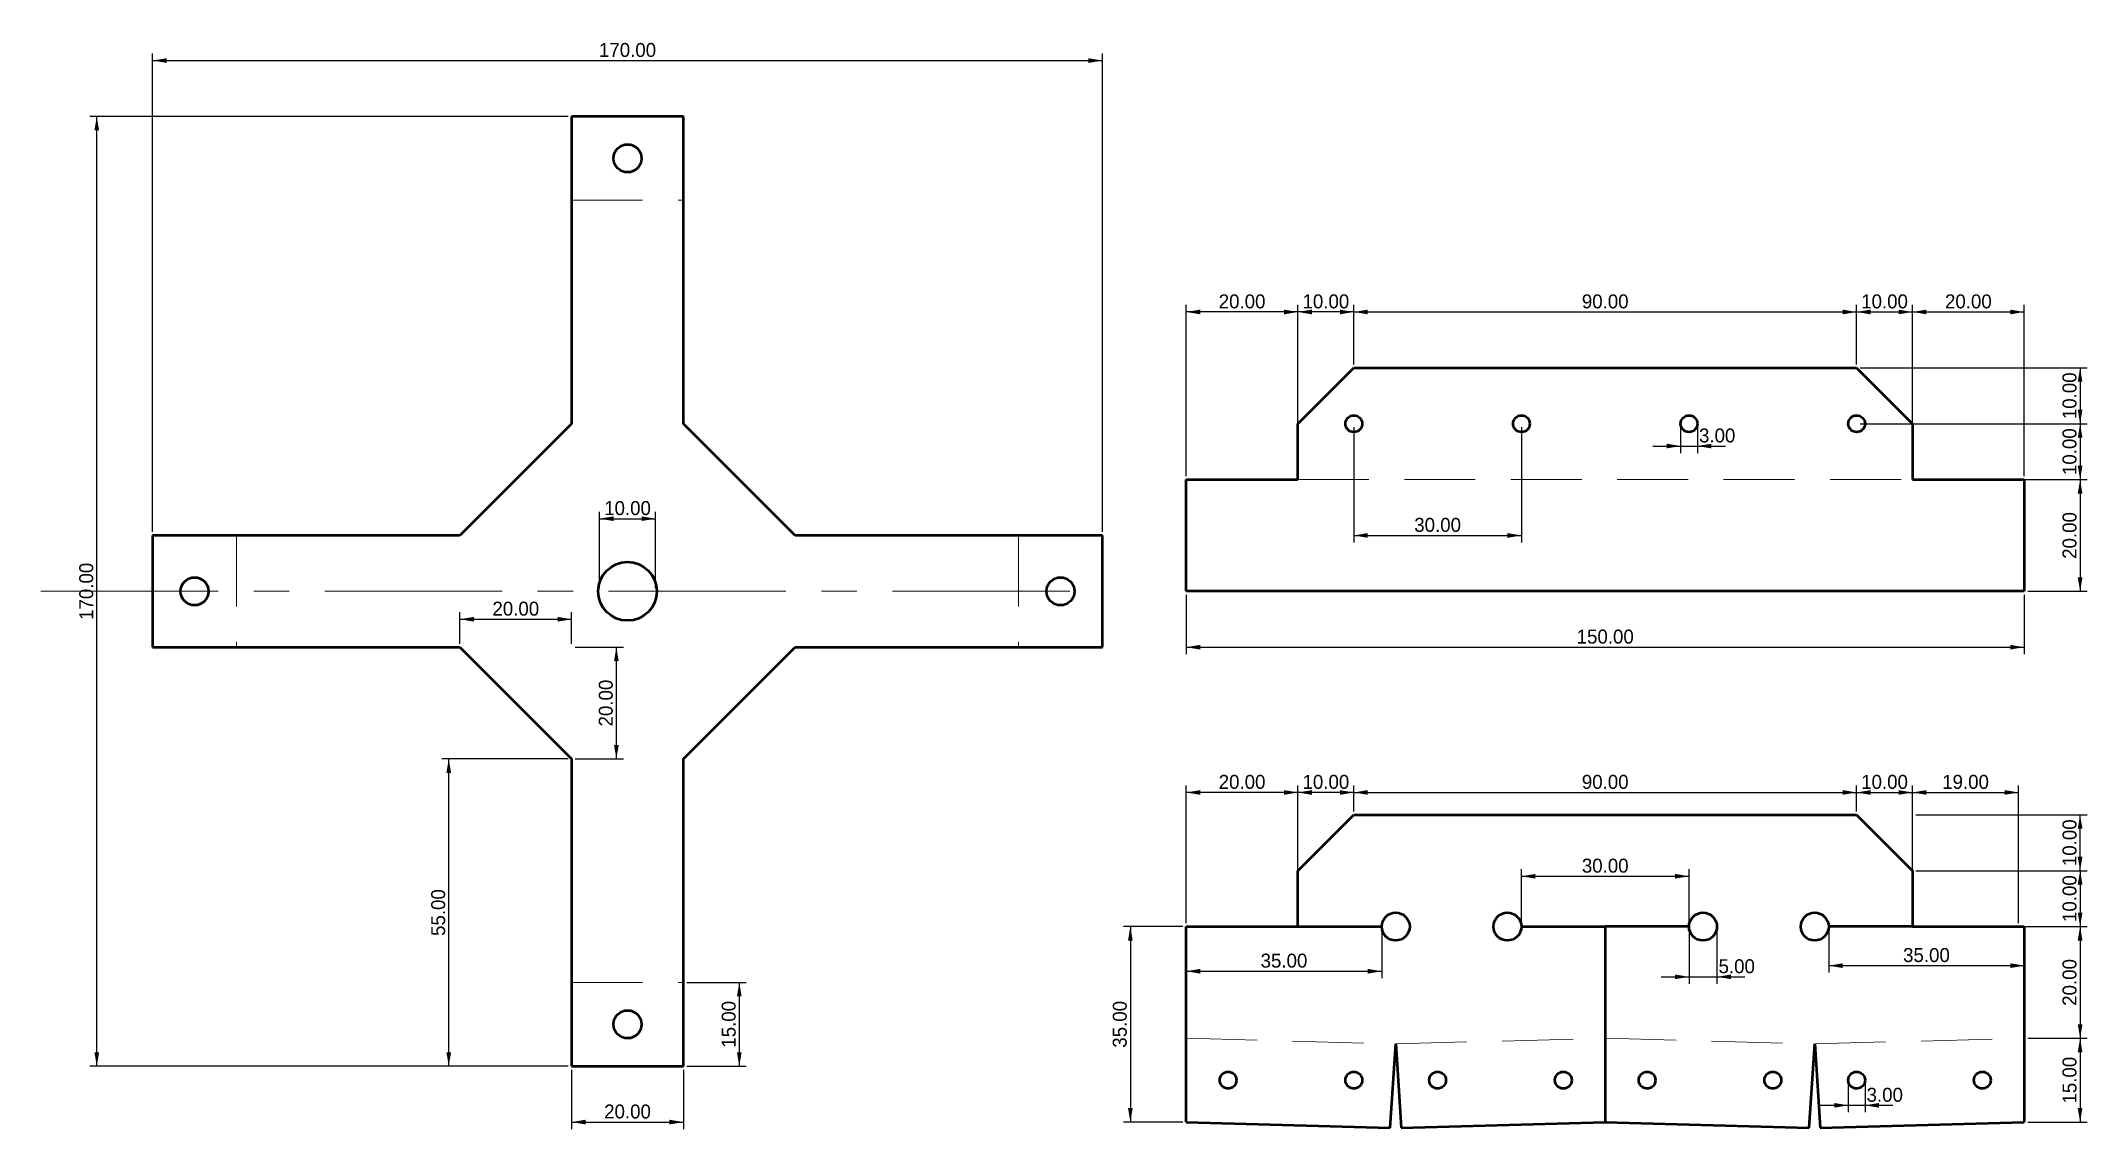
# Model space of a CAD drawing. Header units: millimetres. Extents: x -5 to 361, y -6 to 189.
import ezdxf

# ---------------------------------------------------------------- set-up
doc = ezdxf.new("R2010")
doc.units = ezdxf.units.MM
doc.linetypes.add('CENTER', pattern=[50.8, 31.75, -6.35, 6.35, -6.35])
doc.linetypes.add('DASHED', pattern=[19.05, 12.7, -6.35])
doc.layers.get('0').update_dxf_attribs({"linetype": 'CONTINUOUS', "lineweight": 50})
for name, color, linetype, lineweight in [('centerline', 7, 'CENTER', 5), ('fold', 7, 'DASHED', 5), ('measurement', 7, 'CONTINUOUS', 5), ('screw', 7, 'CONTINUOUS', 50)]:
    doc.layers.add(name, color=color, linetype=linetype, lineweight=lineweight)
doc.dimstyles.get("Standard").update_dxf_attribs({"dimtxt": 2.5, "dimasz": 2.5, "dimexe": 1.25, "dimexo": 0.625, "dimtad": 0, "dimtoh": 1, "dimzin": 1, "dimdsep": 46, "dimtxsty": 'Standard', "dimcen": 0.09, "dimazin": 0, "dimtfac": 1, "dimtdec": 4, "dimtofl": 0, "dimtmove": 0, "dimatfit": 3, "dimfxl": 1, "dimtolj": 1, "dimtzin": 0, "dimarcsym": 0})

# ---------------------------------------------------------------- blocks, each defined once
blk = doc.blocks.new('*D1')
at = {"layer": 'measurement', "color": 0, "linetype": 'ByBlock', "lineweight": -2}
for p, q in [((200, 89.38), (200, 78.75)), ((350, 89.38), (350, 78.75)), ((200, 80), (350, 80))]:
    blk.add_line(p, q, dxfattribs=at)
for points in [[(200, 80), (202.5, 80.42), (202.5, 79.58)], [(350, 80), (347.5, 79.58), (347.5, 80.42)]]:
    blk.add_solid(points, dxfattribs=at)
at = {"layer": 'measurement', "color": 0, "linetype": 'CONTINUOUS', "lineweight": -2, "insert": (275, 81.88), "char_height": 2.5, "width": 9.1667, "attachment_point": 5}
blk.add_mtext('150.00', dxfattribs=at)
blk = doc.blocks.new('*D2')
at = {"layer": 'measurement', "color": 0, "linetype": 'ByBlock', "lineweight": -2}
for p, q in [((230, 130.62), (230, 141.25)), ((230, 140), (320, 140)), ((320, 130.62), (320, 141.25))]:
    blk.add_line(p, q, dxfattribs=at)
for points in [[(230, 140), (232.5, 140.42), (232.5, 139.58)], [(320, 140), (317.5, 139.58), (317.5, 140.42)]]:
    blk.add_solid(points, dxfattribs=at)
at = {"layer": 'measurement', "color": 0, "linetype": 'CONTINUOUS', "lineweight": -2, "insert": (275, 141.88), "char_height": 2.5, "width": 7.7778, "attachment_point": 5}
blk.add_mtext('90.00', dxfattribs=at)
blk = doc.blocks.new('*D3')
at = {"layer": 'measurement', "color": 0, "linetype": 'ByBlock', "lineweight": -2}
for p, q in [((230, 119.38), (230, 98.75)), ((260, 119.38), (260, 98.75)), ((230, 100), (260, 100))]:
    blk.add_line(p, q, dxfattribs=at)
for points in [[(230, 100), (232.5, 100.42), (232.5, 99.58)], [(260, 100), (257.5, 99.58), (257.5, 100.42)]]:
    blk.add_solid(points, dxfattribs=at)
at = {"layer": 'measurement', "color": 0, "linetype": 'CONTINUOUS', "lineweight": -2, "insert": (245, 101.88), "char_height": 2.5, "width": 7.7778, "attachment_point": 5}
blk.add_mtext('30.00', dxfattribs=at)
blk = doc.blocks.new('*D4')
at = {"layer": 'measurement', "color": 0, "linetype": 'ByBlock', "lineweight": -2}
for p, q in [((288.5, 119.38), (288.5, 114.75)), ((291.5, 119.38), (291.5, 114.75)), ((283.5, 116), (296.5, 116))]:
    blk.add_line(p, q, dxfattribs=at)
for points in [[(288.5, 116), (286, 115.58), (286, 116.42)], [(291.5, 116), (294, 116.42), (294, 115.58)]]:
    blk.add_solid(points, dxfattribs=at)
at = {"layer": 'measurement', "color": 0, "linetype": 'CONTINUOUS', "lineweight": -2, "insert": (295.04, 117.88), "char_height": 2.5, "width": 5.8333, "attachment_point": 5}
blk.add_mtext('3.00', dxfattribs=at)
blk = doc.blocks.new('*D5')
at = {"layer": 'measurement', "color": 0, "linetype": 'ByBlock', "lineweight": -2}
for p, q in [((320, 130.62), (320, 141.25)), ((320, 140), (330, 140)), ((330, 130.62), (330, 141.25))]:
    blk.add_line(p, q, dxfattribs=at)
for points in [[(320, 140), (322.5, 140.42), (322.5, 139.58)], [(330, 140), (327.5, 139.58), (327.5, 140.42)]]:
    blk.add_solid(points, dxfattribs=at)
at = {"layer": 'measurement', "color": 0, "linetype": 'CONTINUOUS', "lineweight": -2, "insert": (325, 141.88), "char_height": 2.5, "width": 7.2222, "attachment_point": 5}
blk.add_mtext('10.00', dxfattribs=at)
blk = doc.blocks.new('*D6')
at = {"layer": 'measurement', "color": 0, "linetype": 'ByBlock', "lineweight": -2}
for p, q in [((330, 110.62), (330, 141.25)), ((330, 140), (350, 140)), ((350, 110.62), (350, 141.25))]:
    blk.add_line(p, q, dxfattribs=at)
for points in [[(330, 140), (332.5, 140.42), (332.5, 139.58)], [(350, 140), (347.5, 139.58), (347.5, 140.42)]]:
    blk.add_solid(points, dxfattribs=at)
at = {"layer": 'measurement', "color": 0, "linetype": 'CONTINUOUS', "lineweight": -2, "insert": (340, 141.88), "char_height": 2.5, "width": 7.7778, "attachment_point": 5}
blk.add_mtext('20.00', dxfattribs=at)
blk = doc.blocks.new('*D7')
at = {"layer": 'measurement', "color": 0, "linetype": 'ByBlock', "lineweight": -2}
for p, q in [((220, 130.62), (220, 141.25)), ((230, 140), (220, 140)), ((230, 130.62), (230, 141.25))]:
    blk.add_line(p, q, dxfattribs=at)
for points in [[(220, 140), (222.5, 140.42), (222.5, 139.58)], [(230, 140), (227.5, 139.58), (227.5, 140.42)]]:
    blk.add_solid(points, dxfattribs=at)
at = {"layer": 'measurement', "color": 0, "linetype": 'CONTINUOUS', "lineweight": -2, "insert": (225, 141.88), "char_height": 2.5, "width": 7.2222, "attachment_point": 5}
blk.add_mtext('10.00', dxfattribs=at)
blk = doc.blocks.new('*D8')
at = {"layer": 'measurement', "color": 0, "linetype": 'ByBlock', "lineweight": -2}
for p, q in [((200, 110.62), (200, 141.25)), ((220, 140), (200, 140)), ((220, 110.62), (220, 141.25))]:
    blk.add_line(p, q, dxfattribs=at)
for points in [[(200, 140), (202.5, 140.42), (202.5, 139.58)], [(220, 140), (217.5, 139.58), (217.5, 140.42)]]:
    blk.add_solid(points, dxfattribs=at)
at = {"layer": 'measurement', "color": 0, "linetype": 'CONTINUOUS', "lineweight": -2, "insert": (210, 141.88), "char_height": 2.5, "width": 7.7778, "attachment_point": 5}
blk.add_mtext('20.00', dxfattribs=at)
blk = doc.blocks.new('*D9')
at = {"layer": 'measurement', "color": 0, "linetype": 'ByBlock', "lineweight": -2}
for p, q in [((350.62, 110), (361.25, 110)), ((360, 110), (360, 90)), ((350.62, 90), (361.25, 90))]:
    blk.add_line(p, q, dxfattribs=at)
for points in [[(360, 110), (360.42, 107.5), (359.58, 107.5)], [(360, 90), (359.58, 92.5), (360.42, 92.5)]]:
    blk.add_solid(points, dxfattribs=at)
at = {"layer": 'measurement', "color": 0, "linetype": 'CONTINUOUS', "lineweight": -2, "insert": (358.12, 100), "char_height": 2.5, "width": 7.7778, "attachment_point": 5, "rotation": 90}
blk.add_mtext('20.00', dxfattribs=at)
blk = doc.blocks.new('*D10')
at = {"layer": 'measurement', "color": 0, "linetype": 'ByBlock', "lineweight": -2}
for p, q in [((320.62, 130), (361.25, 130)), ((360, 130), (360, 120)), ((320.62, 120), (361.25, 120))]:
    blk.add_line(p, q, dxfattribs=at)
for points in [[(360, 130), (360.42, 127.5), (359.58, 127.5)], [(360, 120), (359.58, 122.5), (360.42, 122.5)]]:
    blk.add_solid(points, dxfattribs=at)
at = {"layer": 'measurement', "color": 0, "linetype": 'CONTINUOUS', "lineweight": -2, "insert": (358.12, 125), "char_height": 2.5, "width": 7.2222, "attachment_point": 5, "rotation": 90}
blk.add_mtext('10.00', dxfattribs=at)
blk = doc.blocks.new('*D11')
at = {"layer": 'measurement', "color": 0, "linetype": 'ByBlock', "lineweight": -2}
for p, q in [((330.62, 120), (361.25, 120)), ((360, 120), (360, 110)), ((330.62, 110), (361.25, 110))]:
    blk.add_line(p, q, dxfattribs=at)
for points in [[(360, 120), (360.42, 117.5), (359.58, 117.5)], [(360, 110), (359.58, 112.5), (360.42, 112.5)]]:
    blk.add_solid(points, dxfattribs=at)
at = {"layer": 'measurement', "color": 0, "linetype": 'CONTINUOUS', "lineweight": -2, "insert": (358.12, 115), "char_height": 2.5, "width": 7.2222, "attachment_point": 5, "rotation": 90}
blk.add_mtext('10.00', dxfattribs=at)
blk = doc.blocks.new('*D12')
at = {"layer": 'measurement', "color": 0, "linetype": 'ByBlock', "lineweight": -2}
for p, q in [((230, 50.62), (230, 55.25)), ((320, 50.62), (320, 55.25)), ((230, 54), (320, 54))]:
    blk.add_line(p, q, dxfattribs=at)
for points in [[(230, 54), (232.5, 54.42), (232.5, 53.58)], [(320, 54), (317.5, 53.58), (317.5, 54.42)]]:
    blk.add_solid(points, dxfattribs=at)
at = {"layer": 'measurement', "color": 0, "linetype": 'CONTINUOUS', "lineweight": -2, "insert": (275, 55.88), "char_height": 2.5, "width": 7.7778, "attachment_point": 5}
blk.add_mtext('90.00', dxfattribs=at)
blk = doc.blocks.new('*D13')
at = {"layer": 'measurement', "color": 0, "linetype": 'ByBlock', "lineweight": -2}
for p, q in [((260, 30.62), (260, 40.25)), ((260, 39), (290, 39)), ((290, 30.62), (290, 40.25))]:
    blk.add_line(p, q, dxfattribs=at)
for points in [[(260, 39), (262.5, 39.42), (262.5, 38.58)], [(290, 39), (287.5, 38.58), (287.5, 39.42)]]:
    blk.add_solid(points, dxfattribs=at)
at = {"layer": 'measurement', "color": 0, "linetype": 'CONTINUOUS', "lineweight": -2, "insert": (275, 40.88), "char_height": 2.5, "width": 7.7778, "attachment_point": 5}
blk.add_mtext('30.00', dxfattribs=at)
blk = doc.blocks.new('*D14')
at = {"layer": 'measurement', "color": 0, "linetype": 'ByBlock', "lineweight": -2}
for p, q in [((318.5, 1.88), (318.5, -3.25)), ((321.5, 1.88), (321.5, -3.25)), ((313.5, -2), (326.5, -2))]:
    blk.add_line(p, q, dxfattribs=at)
for points in [[(318.5, -2), (316, -2.42), (316, -1.58)], [(321.5, -2), (324, -1.58), (324, -2.42)]]:
    blk.add_solid(points, dxfattribs=at)
at = {"layer": 'measurement', "color": 0, "linetype": 'CONTINUOUS', "lineweight": -2, "insert": (325.04, -0.13), "char_height": 2.5, "width": 5.8333, "attachment_point": 5}
blk.add_mtext('3.00', dxfattribs=at)
blk = doc.blocks.new('*D15')
at = {"layer": 'measurement', "color": 0, "linetype": 'ByBlock', "lineweight": -2}
for p, q in [((315, 29.38), (315, 21.75)), ((350, 29.38), (350, 21.75)), ((315, 23), (350, 23))]:
    blk.add_line(p, q, dxfattribs=at)
for points in [[(315, 23), (317.5, 23.42), (317.5, 22.58)], [(350, 23), (347.5, 22.58), (347.5, 23.42)]]:
    blk.add_solid(points, dxfattribs=at)
at = {"layer": 'measurement', "color": 0, "linetype": 'CONTINUOUS', "lineweight": -2, "insert": (332.5, 24.88), "char_height": 2.5, "width": 7.7778, "attachment_point": 5}
blk.add_mtext('35.00', dxfattribs=at)
blk = doc.blocks.new('*D16')
at = {"layer": 'measurement', "color": 0, "linetype": 'ByBlock', "lineweight": -2}
for p, q in [((290, 29.38), (290, 19.75)), ((295, 29.38), (295, 19.75)), ((285, 21), (300, 21))]:
    blk.add_line(p, q, dxfattribs=at)
for points in [[(290, 21), (287.5, 20.58), (287.5, 21.42)], [(295, 21), (297.5, 21.42), (297.5, 20.58)]]:
    blk.add_solid(points, dxfattribs=at)
at = {"layer": 'measurement', "color": 0, "linetype": 'CONTINUOUS', "lineweight": -2, "insert": (298.54, 22.88), "char_height": 2.5, "width": 5.8333, "attachment_point": 5}
blk.add_mtext('5.00', dxfattribs=at)
blk = doc.blocks.new('*D17')
at = {"layer": 'measurement', "color": 0, "linetype": 'ByBlock', "lineweight": -2}
for p, q in [((200, 29.38), (200, 20.75)), ((235, 29.38), (235, 20.75)), ((200, 22), (235, 22))]:
    blk.add_line(p, q, dxfattribs=at)
for points in [[(200, 22), (202.5, 22.42), (202.5, 21.58)], [(235, 22), (232.5, 21.58), (232.5, 22.42)]]:
    blk.add_solid(points, dxfattribs=at)
at = {"layer": 'measurement', "color": 0, "linetype": 'CONTINUOUS', "lineweight": -2, "insert": (217.5, 23.88), "char_height": 2.5, "width": 7.7778, "attachment_point": 5}
blk.add_mtext('35.00', dxfattribs=at)
blk = doc.blocks.new('*D18')
at = {"layer": 'measurement', "color": 0, "linetype": 'ByBlock', "lineweight": -2}
for p, q in [((330, 30.62), (330, 55.25)), ((349, 30.62), (349, 55.25)), ((330, 54), (349, 54))]:
    blk.add_line(p, q, dxfattribs=at)
for points in [[(330, 54), (332.5, 54.42), (332.5, 53.58)], [(349, 54), (346.5, 53.58), (346.5, 54.42)]]:
    blk.add_solid(points, dxfattribs=at)
at = {"layer": 'measurement', "color": 0, "linetype": 'CONTINUOUS', "lineweight": -2, "insert": (339.5, 55.88), "char_height": 2.5, "width": 7.2222, "attachment_point": 5}
blk.add_mtext('19.00', dxfattribs=at)
blk = doc.blocks.new('*D19')
at = {"layer": 'measurement', "color": 0, "linetype": 'ByBlock', "lineweight": -2}
for p, q in [((320, 50.62), (320, 55.25)), ((330, 50.62), (330, 55.25)), ((320, 54), (330, 54))]:
    blk.add_line(p, q, dxfattribs=at)
for points in [[(320, 54), (322.5, 54.42), (322.5, 53.58)], [(330, 54), (327.5, 53.58), (327.5, 54.42)]]:
    blk.add_solid(points, dxfattribs=at)
at = {"layer": 'measurement', "color": 0, "linetype": 'CONTINUOUS', "lineweight": -2, "insert": (325, 55.88), "char_height": 2.5, "width": 7.2222, "attachment_point": 5}
blk.add_mtext('10.00', dxfattribs=at)
blk = doc.blocks.new('*D20')
at = {"layer": 'measurement', "color": 0, "linetype": 'ByBlock', "lineweight": -2}
for p, q in [((220, 50.62), (220, 55.25)), ((230, 50.62), (230, 55.25)), ((230, 54), (220, 54))]:
    blk.add_line(p, q, dxfattribs=at)
for points in [[(220, 54), (222.5, 54.42), (222.5, 53.58)], [(230, 54), (227.5, 53.58), (227.5, 54.42)]]:
    blk.add_solid(points, dxfattribs=at)
at = {"layer": 'measurement', "color": 0, "linetype": 'CONTINUOUS', "lineweight": -2, "insert": (225, 55.88), "char_height": 2.5, "width": 7.2222, "attachment_point": 5}
blk.add_mtext('10.00', dxfattribs=at)
blk = doc.blocks.new('*D21')
at = {"layer": 'measurement', "color": 0, "linetype": 'ByBlock', "lineweight": -2}
for p, q in [((200, 30.62), (200, 55.25)), ((220, 30.62), (220, 55.25)), ((220, 54), (200, 54))]:
    blk.add_line(p, q, dxfattribs=at)
for points in [[(200, 54), (202.5, 54.42), (202.5, 53.58)], [(220, 54), (217.5, 53.58), (217.5, 54.42)]]:
    blk.add_solid(points, dxfattribs=at)
at = {"layer": 'measurement', "color": 0, "linetype": 'CONTINUOUS', "lineweight": -2, "insert": (210, 55.88), "char_height": 2.5, "width": 7.7778, "attachment_point": 5}
blk.add_mtext('20.00', dxfattribs=at)
blk = doc.blocks.new('*D22')
at = {"layer": 'measurement', "color": 0, "linetype": 'ByBlock', "lineweight": -2}
for p, q in [((199.38, 30), (188.75, 30)), ((190, 30), (190, -5)), ((199.38, -5), (188.75, -5))]:
    blk.add_line(p, q, dxfattribs=at)
for points in [[(190, 30), (190.42, 27.5), (189.58, 27.5)], [(190, -5), (189.58, -2.5), (190.42, -2.5)]]:
    blk.add_solid(points, dxfattribs=at)
at = {"layer": 'measurement', "color": 0, "linetype": 'CONTINUOUS', "lineweight": -2, "insert": (188.12, 12.5), "char_height": 2.5, "width": 7.7778, "attachment_point": 5, "rotation": 90}
blk.add_mtext('35.00', dxfattribs=at)
blk = doc.blocks.new('*D23')
at = {"layer": 'measurement', "color": 0, "linetype": 'ByBlock', "lineweight": -2}
for p, q in [((330.62, 50), (361.25, 50)), ((360, 40), (360, 50)), ((330.62, 40), (361.25, 40))]:
    blk.add_line(p, q, dxfattribs=at)
for points in [[(360, 50), (360.42, 47.5), (359.58, 47.5)], [(360, 40), (359.58, 42.5), (360.42, 42.5)]]:
    blk.add_solid(points, dxfattribs=at)
at = {"layer": 'measurement', "color": 0, "linetype": 'CONTINUOUS', "lineweight": -2, "insert": (358.12, 45), "char_height": 2.5, "width": 7.2222, "attachment_point": 5, "rotation": 90}
blk.add_mtext('10.00', dxfattribs=at)
blk = doc.blocks.new('*D24')
at = {"layer": 'measurement', "color": 0, "linetype": 'ByBlock', "lineweight": -2}
for p, q in [((330.62, 40), (361.25, 40)), ((360, 40), (360, 30)), ((330.62, 30), (361.25, 30))]:
    blk.add_line(p, q, dxfattribs=at)
for points in [[(360, 40), (360.42, 37.5), (359.58, 37.5)], [(360, 30), (359.58, 32.5), (360.42, 32.5)]]:
    blk.add_solid(points, dxfattribs=at)
at = {"layer": 'measurement', "color": 0, "linetype": 'CONTINUOUS', "lineweight": -2, "insert": (358.12, 35), "char_height": 2.5, "width": 7.2222, "attachment_point": 5, "rotation": 90}
blk.add_mtext('10.00', dxfattribs=at)
blk = doc.blocks.new('*D25')
at = {"layer": 'measurement', "color": 0, "linetype": 'ByBlock', "lineweight": -2}
for p, q in [((350.62, 30), (361.25, 30)), ((360, 30), (360, 10)), ((350.62, 10), (361.25, 10))]:
    blk.add_line(p, q, dxfattribs=at)
for points in [[(360, 30), (360.42, 27.5), (359.58, 27.5)], [(360, 10), (359.58, 12.5), (360.42, 12.5)]]:
    blk.add_solid(points, dxfattribs=at)
at = {"layer": 'measurement', "color": 0, "linetype": 'CONTINUOUS', "lineweight": -2, "insert": (358.12, 20), "char_height": 2.5, "width": 7.7778, "attachment_point": 5, "rotation": 90}
blk.add_mtext('20.00', dxfattribs=at)
blk = doc.blocks.new('*D26')
at = {"layer": 'measurement', "color": 0, "linetype": 'ByBlock', "lineweight": -2}
for p, q in [((350.62, 10), (361.25, 10)), ((360, 10), (360, -5)), ((350.62, -5), (361.25, -5))]:
    blk.add_line(p, q, dxfattribs=at)
for points in [[(360, 10), (360.42, 7.5), (359.58, 7.5)], [(360, -5), (359.58, -2.5), (360.42, -2.5)]]:
    blk.add_solid(points, dxfattribs=at)
at = {"layer": 'measurement', "color": 0, "linetype": 'CONTINUOUS', "lineweight": -2, "insert": (358.12, 2.5), "char_height": 2.5, "width": 7.2222, "attachment_point": 5, "rotation": 90}
blk.add_mtext('15.00', dxfattribs=at)
blk = doc.blocks.new('*D27')
at = {"layer": 'measurement', "color": 0, "linetype": 'ByBlock', "lineweight": -2}
for p, q in [((110.62, 20), (121.25, 20)), ((120, 20), (120, 5)), ((110.62, 5), (121.25, 5))]:
    blk.add_line(p, q, dxfattribs=at)
for points in [[(120, 20), (120.42, 17.5), (119.58, 17.5)], [(120, 5), (119.58, 7.5), (120.42, 7.5)]]:
    blk.add_solid(points, dxfattribs=at)
at = {"layer": 'measurement', "color": 0, "linetype": 'CONTINUOUS', "lineweight": -2, "insert": (118.12, 12.5), "char_height": 2.5, "width": 7.2222, "attachment_point": 5, "rotation": 90}
blk.add_mtext('15.00', dxfattribs=at)
blk = doc.blocks.new('*D28')
at = {"layer": 'measurement', "color": 0, "linetype": 'ByBlock', "lineweight": -2}
for p, q in [((90, 4.38), (90, -6.25)), ((110, 4.38), (110, -6.25)), ((90, -5), (110, -5))]:
    blk.add_line(p, q, dxfattribs=at)
for points in [[(90, -5), (92.5, -4.58), (92.5, -5.42)], [(110, -5), (107.5, -5.42), (107.5, -4.58)]]:
    blk.add_solid(points, dxfattribs=at)
at = {"layer": 'measurement', "color": 0, "linetype": 'CONTINUOUS', "lineweight": -2, "insert": (100, -3.12), "char_height": 2.5, "width": 7.7778, "attachment_point": 5}
blk.add_mtext('20.00', dxfattribs=at)
blk = doc.blocks.new('*D29')
at = {"layer": 'measurement', "color": 0, "linetype": 'ByBlock', "lineweight": -2}
for p, q in [((90.62, 80), (99.25, 80)), ((98, 60), (98, 80)), ((90.62, 60), (99.25, 60))]:
    blk.add_line(p, q, dxfattribs=at)
for points in [[(98, 80), (98.42, 77.5), (97.58, 77.5)], [(98, 60), (97.58, 62.5), (98.42, 62.5)]]:
    blk.add_solid(points, dxfattribs=at)
at = {"layer": 'measurement', "color": 0, "linetype": 'CONTINUOUS', "lineweight": -2, "insert": (96.12, 70), "char_height": 2.5, "width": 7.7778, "attachment_point": 5, "rotation": 90}
blk.add_mtext('20.00', dxfattribs=at)
blk = doc.blocks.new('*D30')
at = {"layer": 'measurement', "color": 0, "linetype": 'ByBlock', "lineweight": -2}
for p, q in [((70, 80.62), (70, 86.25)), ((70, 85), (90, 85)), ((90, 80.62), (90, 86.25))]:
    blk.add_line(p, q, dxfattribs=at)
for points in [[(70, 85), (72.5, 85.42), (72.5, 84.58)], [(90, 85), (87.5, 84.58), (87.5, 85.42)]]:
    blk.add_solid(points, dxfattribs=at)
at = {"layer": 'measurement', "color": 0, "linetype": 'CONTINUOUS', "lineweight": -2, "insert": (80, 86.88), "char_height": 2.5, "width": 7.7778, "attachment_point": 5}
blk.add_mtext('20.00', dxfattribs=at)
blk = doc.blocks.new('*D31')
at = {"layer": 'measurement', "color": 0, "linetype": 'ByBlock', "lineweight": -2}
for p, q in [((95, 90.62), (95, 104.25)), ((95, 103), (105, 103)), ((105, 90.62), (105, 104.25))]:
    blk.add_line(p, q, dxfattribs=at)
for points in [[(95, 103), (97.5, 103.42), (97.5, 102.58)], [(105, 103), (102.5, 102.58), (102.5, 103.42)]]:
    blk.add_solid(points, dxfattribs=at)
at = {"layer": 'measurement', "color": 0, "linetype": 'CONTINUOUS', "lineweight": -2, "insert": (100, 104.88), "char_height": 2.5, "width": 7.2222, "attachment_point": 5}
blk.add_mtext('10.00', dxfattribs=at)
blk = doc.blocks.new('*D32')
at = {"layer": 'measurement', "color": 0, "linetype": 'ByBlock', "lineweight": -2}
for p, q in [((89.38, 60), (66.75, 60)), ((68, 5), (68, 60)), ((89.38, 5), (66.75, 5))]:
    blk.add_line(p, q, dxfattribs=at)
for points in [[(68, 60), (68.42, 57.5), (67.58, 57.5)], [(68, 5), (67.58, 7.5), (68.42, 7.5)]]:
    blk.add_solid(points, dxfattribs=at)
at = {"layer": 'measurement', "color": 0, "linetype": 'CONTINUOUS', "lineweight": -2, "insert": (66.12, 32.5), "char_height": 2.5, "width": 7.7778, "attachment_point": 5, "rotation": 90}
blk.add_mtext('55.00', dxfattribs=at)
blk = doc.blocks.new('*D33')
at = {"layer": 'measurement', "color": 0, "linetype": 'ByBlock', "lineweight": -2}
for p, q in [((89.38, 175), (3.75, 175)), ((5, 5), (5, 175)), ((89.38, 5), (3.75, 5))]:
    blk.add_line(p, q, dxfattribs=at)
for points in [[(5, 175), (5.42, 172.5), (4.58, 172.5)], [(5, 5), (4.58, 7.5), (5.42, 7.5)]]:
    blk.add_solid(points, dxfattribs=at)
at = {"layer": 'measurement', "color": 0, "linetype": 'CONTINUOUS', "lineweight": -2, "insert": (3.12, 90), "char_height": 2.5, "width": 9.1667, "attachment_point": 5, "rotation": 90}
blk.add_mtext('170.00', dxfattribs=at)
blk = doc.blocks.new('*D34')
at = {"layer": 'measurement', "color": 0, "linetype": 'ByBlock', "lineweight": -2}
for p, q in [((15, 100.62), (15, 186.25)), ((15, 185), (185, 185)), ((185, 100.62), (185, 186.25))]:
    blk.add_line(p, q, dxfattribs=at)
for points in [[(15, 185), (17.5, 185.42), (17.5, 184.58)], [(185, 185), (182.5, 184.58), (182.5, 185.42)]]:
    blk.add_solid(points, dxfattribs=at)
at = {"layer": 'measurement', "color": 0, "linetype": 'CONTINUOUS', "lineweight": -2, "insert": (100, 186.88), "char_height": 2.5, "width": 9.1667, "attachment_point": 5}
blk.add_mtext('170.00', dxfattribs=at)

msp = doc.modelspace()

# ---------------------------------------------------------------- linework, layer by layer
for p, q in [((110, 175), (90, 175)), ((90, 175), (90, 120)), ((110, 120), (110, 175)), ((220, 120), (230, 130)), ((230, 130), (320, 130)), ((320, 130), (330, 120)), ((90, 120), (70, 100)), ((130, 100), (110, 120)), ((220, 110), (220, 120)), ((330, 120), (330, 110)), ((200, 90), (200, 110)), ((200, 110), (220, 110)), ((330, 110), (350, 110)), ((350, 110), (350, 90)), ((70, 100), (15, 100)), ((15, 100), (15, 80)), ((185, 100), (130, 100)), ((185, 80), (185, 100)), ((350, 90), (200, 90)), ((15, 80), (70, 80)), ((70, 80), (90, 60)), ((110, 60), (130, 80)), ((130, 80), (185, 80)), ((90, 60), (90, 5)), ((220, 40), (230, 50)), ((230, 50), (320, 50)), ((320, 50), (330, 40)), ((220, 30), (220, 40)), ((330, 40), (330, 30)), ((200, -5), (200, 30)), ((200, 30), (220, 30)), ((220, 30), (235, 30)), ((275, 30), (275, -5)), ((330, 30), (315, 30)), ((330, 30), (350, 30)), ((350, 30), (350, -5)), ((311.5, -6), (312.5, 9)), ((312.5, 9), (313.5, -6)), ((90, 5), (110, 5)), ((238.5, -6), (275, -5)), ((313.5, -6), (350, -5))]:
    msp.add_line(p, q)
at = {"linetype": 'CONTINUOUS', "lineweight": 50}
for p, q in [((110, 5), (110, 60)), ((260, 30), (275, 30)), ((290, 30), (275, 30)), ((236.5, -6), (237.5, 9)), ((237.5, 9), (238.5, -6)), ((200, -5), (236.5, -6)), ((275, -5), (311.5, -6))]:
    msp.add_line(p, q, dxfattribs=at)
for centre, radius in [((100, 90), 5.25), ((237.5, 30), 2.5), ((257.5, 30), 2.5), ((292.5, 30), 2.5), ((312.5, 30), 2.5)]:
    msp.add_circle(centre, radius)
at = {"layer": 'centerline'}
msp.add_line((-5, 90), (185, 90), dxfattribs=at)
at = {"layer": 'fold'}
for p, q in [((90, 160), (110, 160)), ((220, 110), (330, 110)), ((30, 100), (30, 80)), ((170, 100), (170, 80)), ((90, 20), (110, 20)), ((200, 10), (237.5, 9)), ((237.5, 9), (275, 10)), ((275, 10), (312.5, 9)), ((312.5, 9), (350, 10))]:
    msp.add_line(p, q, dxfattribs=at)
at = {"layer": 'screw'}
for centre, radius in [((100, 167.5), 2.5), ((230, 120), 1.5), ((260, 120), 1.5), ((290, 120), 1.5), ((320, 120), 1.5), ((22.5, 90), 2.5), ((177.5, 90), 2.5), ((100, 12.5), 2.5), ((207.5, 2.5), 1.5), ((230, 2.5), 1.5), ((245, 2.5), 1.5), ((267.5, 2.5), 1.5), ((282.5, 2.5), 1.5), ((305, 2.5), 1.5), ((320, 2.5), 1.5), ((342.5, 2.5), 1.5)]:
    msp.add_circle(centre, radius, dxfattribs=at)

# ---------------------------------------------------------------- dimensions: what is measured, and where the dimension line sits
at = {"layer": 'measurement'}
for p1, p2, distance, picture, middle in [((15, 100), (185, 100), 85, '*D34', (100, 186.875)), ((90, 5), (90, 175), 85, '*D33', (3.125, 90)), ((220, 110), (200, 110), -30, '*D8', (210, 141.875)), ((230, 130), (220, 130), -10, '*D7', (225, 141.875)), ((230, 130), (320, 130), 10, '*D2', (275, 141.875)), ((320, 130), (330, 130), 10, '*D5', (325, 141.875)), ((330, 110), (350, 110), 30, '*D6', (340, 141.875)), ((320, 130), (320, 120), 40, '*D10', (358.125, 125)), ((230, 120), (260, 120), -20, '*D3', (245, 101.875)), ((288.5, 120), (291.5, 120), -4, '*D4', (290, 117.875)), ((330, 120), (330, 110), 30, '*D11', (358.125, 115)), ((350, 110), (350, 90), 10, '*D9', (358.125, 100)), ((95, 90), (105, 90), 13, '*D31', (100, 104.875)), ((70, 80), (90, 80), 5, '*D30', (80, 86.875)), ((200, 90), (350, 90), -10, '*D1', (275, 81.875)), ((90, 60), (90, 80), -8, '*D29', (96.125, 70)), ((90, 5), (90, 60), 22, '*D32', (66.125, 32.5)), ((220, 30), (200, 30), -24, '*D21', (210, 55.875)), ((230, 50), (220, 50), -4, '*D20', (225, 55.875)), ((230, 50), (320, 50), 4, '*D12', (275, 55.875)), ((320, 50), (330, 50), 4, '*D19', (325, 55.875)), ((330, 30), (349, 30), 24, '*D18', (339.5, 55.875)), ((330, 40), (330, 50), -30, '*D23', (358.125, 45)), ((260, 30), (290, 30), 9, '*D13', (275, 40.875)), ((330, 40), (330, 30), 30, '*D24', (358.125, 35)), ((200, 30), (200, -5), -10, '*D22', (188.125, 12.5)), ((200, 30), (235, 30), -8, '*D17', (217.5, 23.875)), ((290, 30), (295, 30), -9, '*D16', (292.5, 22.875)), ((315, 30), (350, 30), -7, '*D15', (332.5, 24.875)), ((350, 30), (350, 10), 10, '*D25', (358.125, 20)), ((110, 20), (110, 5), 10, '*D27', (118.125, 12.5)), ((350, 10), (350, -5), 10, '*D26', (358.125, 2.5)), ((90, 5), (110, 5), -10, '*D28', (100, -3.125)), ((318.5, 2.5), (321.5, 2.5), -4.5, '*D14', (320, -0.125))]:
    dim = msp.add_aligned_dim(p1=p1, p2=p2, distance=distance, dimstyle='Standard', dxfattribs=at)
    dim.commit()
    dim.dimension.update_dxf_attribs({"geometry": picture, "text_midpoint": middle})

doc.saveas('drawing.dxf')
